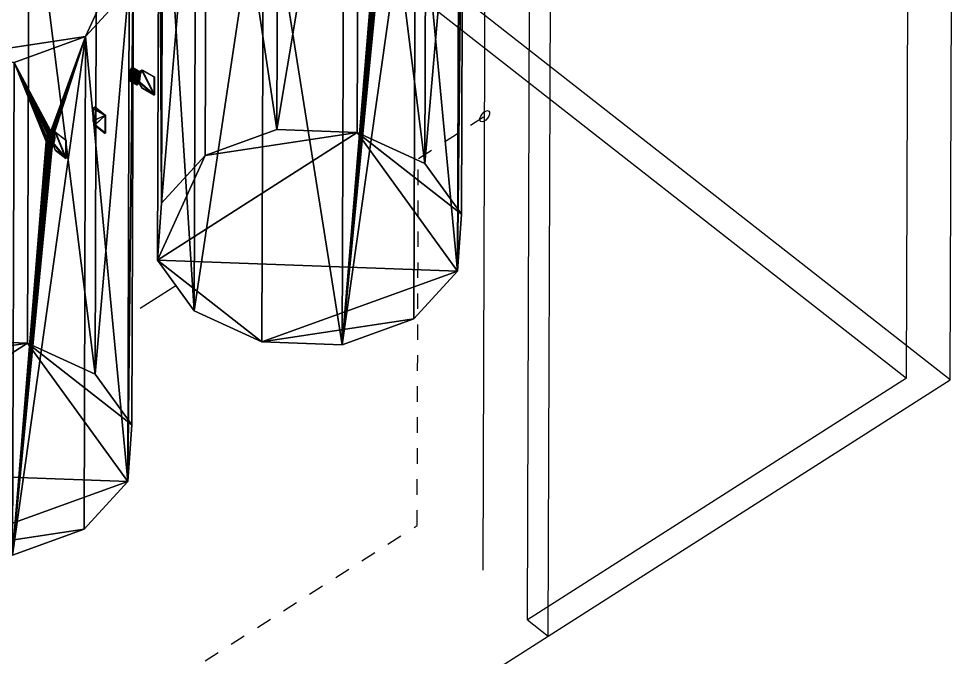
# Model space of a CAD drawing. Extents: x 268 to 383, y 668 to 793.
# Drawn here: x 277.53 to 283.56, y 673.89 to 678.02 of the extents above; entities that cross this region are included whole.
import ezdxf

# ---------------------------------------------------------------- set-up
doc = ezdxf.new("R2010")
doc.units = 0
doc.header["$LTSCALE"] = 0.5
doc.header["$MEASUREMENT"] = 0
doc.linetypes.add('HIDDEN', pattern=[0.375, 0.25, -0.125])
doc.layers.get('0').update_dxf_attribs({"linetype": 'CONTINUOUS'})
for name, color, linetype in [('P02', 1, 'CONTINUOUS'), ('P03', 5, 'CONTINUOUS'), ('P04', 7, 'CONTINUOUS')]:
    doc.layers.add(name, color=color, linetype=linetype)

# ---------------------------------------------------------------- blocks, each defined once
blk = doc.blocks.new('*U51')
at = {"color": 3}
mesh = blk.add_polyface(dxfattribs=at)
corners = [(7.3357, 3.9315), (5.9639, 4.2991), (5.9639, 2.5597), (6.9681, 2.5597), (5.4618, 3.4294), (6.9681, 4.2991), (7.4702, 3.4294), (7.3357, 2.9273), (6.466, 2.4252), (5.5963, 2.9273), (5.5963, 3.9315), (6.466, 4.4336)]
mesh.append_faces([[corners[k] for k in face] for face in [(3, 6, 7), (2, 3, 8), (4, 2, 9), (1, 4, 10), (5, 1, 11)]], dxfattribs={"vtx0": -1, "color": 3})
mesh.append_faces([[corners[k] for k in face] for face in [(0, 1, 5)]], dxfattribs={"vtx0": -1, "vtx1": -1, "color": 3})
mesh.append_faces([[corners[k] for k in face] for face in [(0, 2, 1), (2, 0, 3), (1, 2, 4)]], dxfattribs={"vtx0": -1, "vtx1": -1, "vtx2": -1, "color": 3})
mesh.append_faces([[corners[k] for k in face] for face in [(3, 0, 6)]], dxfattribs={"vtx0": -1, "vtx2": -1, "color": 3})
mesh = blk.add_polyface(dxfattribs=at)
corners = [(6.9681, 4.2991, 4.5), (5.4618, 3.4294, 4.5), (6.9681, 2.5597, 4.5), (5.9639, 2.5597, 4.5), (5.9639, 4.2991, 4.5), (7.4702, 3.4294, 4.5), (7.3357, 2.9273, 4.5), (6.466, 2.4252, 4.5), (5.5963, 2.9273, 4.5), (5.5963, 3.9315, 4.5), (6.466, 4.4336, 4.5), (7.3357, 3.9315, 4.5)]
mesh.append_faces([[corners[k] for k in face] for face in [(0, 1, 2), (1, 3, 2), (0, 4, 1), (2, 5, 0)]], dxfattribs={"vtx0": -1, "vtx1": -1, "vtx2": -1, "color": 3})
mesh.append_faces([[corners[k] for k in face] for face in [(2, 6, 5), (3, 7, 2), (1, 8, 3), (4, 9, 1), (0, 10, 4), (5, 11, 0)]], dxfattribs={"vtx2": -1, "color": 3})
mesh = blk.add_polyface(dxfattribs=at)
corners = [(7.4702, 3.4294, 4.5), (7.3357, 3.9315), (7.3357, 3.9315, 4.5), (7.4702, 3.4294), (6.9681, 4.2991, 4.5), (6.9681, 4.2991), (6.466, 4.4336), (6.466, 4.4336, 4.5), (5.9639, 4.2991), (5.9639, 4.2991, 4.5), (5.5963, 3.9315), (5.5963, 3.9315, 4.5), (5.4618, 3.4294, 4.5), (5.4618, 3.4294), (5.5963, 2.9273), (5.5963, 2.9273, 4.5), (5.9639, 2.5597), (5.9639, 2.5597, 4.5), (6.466, 2.4252), (6.466, 2.4252, 4.5), (6.9681, 2.5597, 4.5), (6.9681, 2.5597), (7.3357, 2.9273), (7.3357, 2.9273, 4.5), (7.4299, 3.1476, 3.7922), (7.4315, 3.1533, 3.7938), (7.4292, 3.1452, 3.7904), (7.4331, 3.159, 3.7922), (7.4338, 3.1614, 3.7904), (7.4271, 3.1382, 3.7813), (7.4263, 3.1356, 3.776), (7.4357, 3.1684, 3.7813), (7.4364, 3.171, 3.776), (7.4378, 3.1762, 3.7579), (7.4383, 3.1783, 3.7332), (7.4378, 3.1762, 3.7085), (7.4247, 3.1304, 3.7579), (7.424, 3.1283, 3.7332), (7.4364, 3.171, 3.6904), (7.4357, 3.1684, 3.6851), (7.4338, 3.1614, 3.676), (7.4331, 3.159, 3.6742), (7.4315, 3.1533, 3.6726), (7.4299, 3.1476, 3.6742), (7.4292, 3.1452, 3.676), (7.4271, 3.1382, 3.6851), (7.4263, 3.1356, 3.6904), (7.4247, 3.1304, 3.7085)]
mesh.append_faces([[corners[k] for k in face] for face in [(0, 1, 2), (9, 10, 11), (17, 18, 19)]], dxfattribs={"vtx0": -1, "color": 3})
mesh.append_faces([[corners[k] for k in face] for face in [(34, 22, 0)]], dxfattribs={"vtx0": -1, "vtx1": -1, "vtx2": -1, "color": 3})
mesh.append_faces([[corners[k] for k in face] for face in [(23, 24, 25), (23, 26, 24), (23, 29, 26), (23, 30, 29), (28, 0, 23), (23, 36, 30), (23, 37, 36), (47, 23, 22)]], dxfattribs={"vtx0": -1, "vtx2": -1, "color": 3})
mesh.append_faces([[corners[k] for k in face] for face in [(2, 1, 4), (11, 10, 12), (19, 18, 20)]], dxfattribs={"vtx1": -1, "color": 3})
mesh.append_faces([[corners[k] for k in face] for face in [(25, 27, 23), (27, 28, 23), (28, 31, 0), (31, 32, 0), (32, 33, 0), (33, 34, 0), (34, 35, 22), (35, 38, 22), (38, 39, 22), (39, 40, 22), (40, 41, 22), (41, 42, 22), (42, 43, 22), (43, 44, 22), (44, 45, 22), (45, 46, 22), (46, 47, 22), (47, 37, 23)]], dxfattribs={"vtx1": -1, "vtx2": -1, "color": 3})
mesh.append_faces([[corners[k] for k in face] for face in [(0, 3, 1), (1, 5, 4), (4, 5, 6), (6, 7, 4), (6, 8, 9), (9, 7, 6), (9, 8, 10), (10, 13, 12), (12, 13, 14), (14, 15, 12), (14, 16, 17), (17, 15, 14), (17, 16, 18), (18, 21, 20), (20, 21, 22), (22, 23, 20), (22, 3, 0)]], dxfattribs={"vtx2": -1, "color": 3})
mesh = blk.add_polyface(dxfattribs=at)
corners = [(7.4028, 3.9651, 3.7085), (7.3536, 3.9565, 3.7085), (7.3532, 3.9585, 3.7332), (7.4025, 3.9672, 3.7332), (7.3536, 3.9565, 3.7579), (7.4028, 3.9651, 3.7579)]
mesh.append_faces([[corners[k] for k in face] for face in [(0, 1, 2), (2, 3, 0), (2, 4, 5), (5, 3, 2)]], dxfattribs={"vtx2": -1, "color": 3})
mesh = blk.add_polyface(dxfattribs=at)
corners = [(7.3602, 3.919, 3.6851), (7.3536, 3.9565, 3.7085), (7.3585, 3.9283, 3.7922), (7.3615, 3.9113, 3.7579), (7.3549, 3.9488, 3.7813), (7.3566, 3.9395, 3.6742), (7.3615, 3.9113, 3.7085), (7.3602, 3.919, 3.7813), (7.3566, 3.9395, 3.7922), (7.3536, 3.9565, 3.7579), (7.3549, 3.9488, 3.6851), (7.3585, 3.9283, 3.6742), (7.3606, 3.9165, 3.6904), (7.3619, 3.9093, 3.7332), (7.3606, 3.9165, 3.776), (7.359, 3.9259, 3.7904), (7.3576, 3.9339, 3.7938), (7.3562, 3.9419, 3.7904), (7.3545, 3.9513, 3.776), (7.3532, 3.9585, 3.7332), (7.3545, 3.9513, 3.6904), (7.3562, 3.9419, 3.676), (7.3576, 3.9339, 3.6726), (7.359, 3.9259, 3.676)]
mesh.append_faces([[corners[k] for k in face] for face in [(6, 0, 12), (3, 6, 13), (7, 3, 14), (2, 7, 15), (8, 2, 16), (4, 8, 17), (9, 4, 18), (1, 9, 19), (10, 1, 20), (5, 10, 21), (11, 5, 22), (0, 11, 23)]], dxfattribs={"vtx0": -1, "color": 3})
mesh.append_faces([[corners[k] for k in face] for face in [(0, 2, 1), (2, 0, 3), (1, 2, 4), (0, 1, 5), (3, 0, 6), (2, 3, 7), (4, 2, 8), (1, 4, 9), (5, 1, 10), (0, 5, 11)]], dxfattribs={"vtx0": -1, "vtx1": -1, "vtx2": -1, "color": 3})
mesh = blk.add_polyface(dxfattribs=at)
corners = [(7.3545, 3.9513, 3.6904), (7.4028, 3.9651, 3.7085), (7.4037, 3.96, 3.6904), (7.3536, 3.9565, 3.7085)]
mesh.append_faces([[corners[k] for k in face] for face in [(0, 1, 2)]], dxfattribs={"vtx0": -1, "color": 3})
mesh.append_faces([[corners[k] for k in face] for face in [(0, 3, 1)]], dxfattribs={"vtx2": -1, "color": 3})
mesh = blk.add_polyface(dxfattribs=at)
corners = [(7.4028, 3.9651, 3.7579), (7.3536, 3.9565, 3.7579), (7.4037, 3.96, 3.776), (7.3545, 3.9513, 3.776)]
mesh.append_faces([[corners[k] for k in face] for face in [(0, 1, 2)]], dxfattribs={"vtx1": -1, "color": 3})
mesh.append_faces([[corners[k] for k in face] for face in [(1, 3, 2)]], dxfattribs={"vtx2": -1, "color": 3})
mesh = blk.add_polyface(dxfattribs=at)
corners = [(7.3562, 3.9419, 3.676), (7.3549, 3.9488, 3.6851), (7.4054, 3.9505, 3.676), (7.4042, 3.9574, 3.6851), (7.3545, 3.9513, 3.6904), (7.4037, 3.96, 3.6904)]
mesh.append_faces([[corners[k] for k in face] for face in [(0, 1, 2)]], dxfattribs={"vtx1": -1, "color": 3})
mesh.append_faces([[corners[k] for k in face] for face in [(1, 3, 2), (3, 1, 4), (4, 5, 3)]], dxfattribs={"vtx2": -1, "color": 3})
mesh = blk.add_polyface(dxfattribs=at)
corners = [(7.3545, 3.9513, 3.776), (7.3549, 3.9488, 3.7813), (7.4042, 3.9574, 3.7813), (7.4037, 3.96, 3.776), (7.4054, 3.9505, 3.7904), (7.3562, 3.9419, 3.7904)]
mesh.append_faces([[corners[k] for k in face] for face in [(1, 4, 2)]], dxfattribs={"vtx0": -1, "color": 3})
mesh.append_faces([[corners[k] for k in face] for face in [(0, 1, 2), (2, 3, 0), (1, 5, 4)]], dxfattribs={"vtx2": -1, "color": 3})
mesh = blk.add_polyface(dxfattribs=at)
corners = [(7.3585, 3.9283, 3.6742), (7.4078, 3.9369, 3.6742), (7.4082, 3.9346, 3.676), (7.359, 3.9259, 3.676), (7.3576, 3.9339, 3.6726), (7.4068, 3.9426, 3.6726), (7.4058, 3.9482, 3.6742), (7.3566, 3.9395, 3.6742), (7.3562, 3.9419, 3.676), (7.4054, 3.9505, 3.676)]
mesh.append_faces([[corners[k] for k in face] for face in [(1, 4, 5)]], dxfattribs={"vtx0": -1, "color": 3})
mesh.append_faces([[corners[k] for k in face] for face in [(5, 4, 6)]], dxfattribs={"vtx1": -1, "color": 3})
mesh.append_faces([[corners[k] for k in face] for face in [(0, 1, 2), (2, 3, 0), (1, 0, 4), (4, 7, 6), (6, 7, 8), (8, 9, 6)]], dxfattribs={"vtx2": -1, "color": 3})
mesh = blk.add_polyface(dxfattribs=at)
corners = [(7.3562, 3.9419, 3.7904), (7.3566, 3.9395, 3.7922), (7.4058, 3.9482, 3.7922), (7.4054, 3.9505, 3.7904), (7.3576, 3.9339, 3.7938), (7.4068, 3.9426, 3.7938), (7.4078, 3.9369, 3.7922), (7.3585, 3.9283, 3.7922), (7.359, 3.9259, 3.7904), (7.4082, 3.9346, 3.7904)]
mesh.append_faces([[corners[k] for k in face] for face in [(2, 4, 5)]], dxfattribs={"vtx0": -1, "color": 3})
mesh.append_faces([[corners[k] for k in face] for face in [(5, 4, 6)]], dxfattribs={"vtx1": -1, "color": 3})
mesh.append_faces([[corners[k] for k in face] for face in [(0, 1, 2), (2, 3, 0), (2, 1, 4), (4, 7, 6), (6, 7, 8), (8, 9, 6)]], dxfattribs={"vtx2": -1, "color": 3})
mesh = blk.add_polyface(dxfattribs=at)
corners = [(7.4082, 3.9346, 3.7904), (7.359, 3.9259, 3.7904), (7.4094, 3.9277, 3.7813), (7.3602, 3.919, 3.7813), (7.3606, 3.9165, 3.776), (7.4099, 3.9252, 3.776)]
mesh.append_faces([[corners[k] for k in face] for face in [(0, 1, 2)]], dxfattribs={"vtx1": -1, "color": 3})
mesh.append_faces([[corners[k] for k in face] for face in [(1, 3, 2), (2, 3, 4), (4, 5, 2)]], dxfattribs={"vtx2": -1, "color": 3})
mesh = blk.add_polyface(dxfattribs=at)
corners = [(7.3602, 3.919, 3.6851), (7.4094, 3.9277, 3.6851), (7.4099, 3.9252, 3.6904), (7.3606, 3.9165, 3.6904), (7.4082, 3.9346, 3.676), (7.359, 3.9259, 3.676)]
mesh.append_faces([[corners[k] for k in face] for face in [(0, 4, 1)]], dxfattribs={"vtx0": -1, "color": 3})
mesh.append_faces([[corners[k] for k in face] for face in [(0, 1, 2), (2, 3, 0), (0, 5, 4)]], dxfattribs={"vtx2": -1, "color": 3})
mesh = blk.add_polyface(dxfattribs=at)
corners = [(7.3606, 3.9165, 3.776), (7.4108, 3.92, 3.7579), (7.4099, 3.9252, 3.776), (7.3615, 3.9113, 3.7579)]
mesh.append_faces([[corners[k] for k in face] for face in [(0, 1, 2)]], dxfattribs={"vtx0": -1, "color": 3})
mesh.append_faces([[corners[k] for k in face] for face in [(0, 3, 1)]], dxfattribs={"vtx2": -1, "color": 3})
mesh = blk.add_polyface(dxfattribs=at)
corners = [(7.4108, 3.92, 3.7085), (7.3615, 3.9113, 3.7085), (7.4099, 3.9252, 3.6904), (7.3606, 3.9165, 3.6904)]
mesh.append_faces([[corners[k] for k in face] for face in [(0, 1, 2)]], dxfattribs={"vtx1": -1, "color": 3})
mesh.append_faces([[corners[k] for k in face] for face in [(1, 3, 2)]], dxfattribs={"vtx2": -1, "color": 3})
mesh = blk.add_polyface(dxfattribs=at)
corners = [(7.4111, 3.9179, 3.7332), (7.3619, 3.9093, 3.7332), (7.3615, 3.9113, 3.7085), (7.4108, 3.92, 3.7085), (7.3615, 3.9113, 3.7579), (7.4108, 3.92, 3.7579)]
mesh.append_faces([[corners[k] for k in face] for face in [(0, 1, 2), (2, 3, 0), (4, 1, 0), (0, 5, 4)]], dxfattribs={"vtx2": -1, "color": 3})
mesh = blk.add_polyface(dxfattribs=at)
corners = [(7.4042, 3.9574, 3.7813), (7.4108, 3.92, 3.7579), (7.4058, 3.9482, 3.6742), (7.4028, 3.9651, 3.7085), (7.4094, 3.9277, 3.6851), (7.4078, 3.9369, 3.7922), (7.4028, 3.9651, 3.7579), (7.4042, 3.9574, 3.6851), (7.4078, 3.9369, 3.6742), (7.4108, 3.92, 3.7085), (7.4094, 3.9277, 3.7813), (7.4058, 3.9482, 3.7922), (7.4037, 3.96, 3.776), (7.4025, 3.9672, 3.7332), (7.4037, 3.96, 3.6904), (7.4054, 3.9505, 3.676), (7.4068, 3.9426, 3.6726), (7.4082, 3.9346, 3.676), (7.4099, 3.9252, 3.6904), (7.4111, 3.9179, 3.7332), (7.4099, 3.9252, 3.776), (7.4082, 3.9346, 3.7904), (7.4068, 3.9426, 3.7938), (7.4054, 3.9505, 3.7904)]
mesh.append_faces([[corners[k] for k in face] for face in [(0, 1, 2), (2, 3, 0), (1, 4, 2), (0, 5, 1), (3, 6, 0), (2, 7, 3), (4, 8, 2), (1, 9, 4), (5, 10, 1), (0, 11, 5)]], dxfattribs={"vtx0": -1, "vtx1": -1, "vtx2": -1, "color": 3})
mesh.append_faces([[corners[k] for k in face] for face in [(6, 12, 0), (3, 13, 6), (7, 14, 3), (2, 15, 7), (8, 16, 2), (4, 17, 8), (9, 18, 4), (1, 19, 9), (10, 20, 1), (5, 21, 10), (11, 22, 5), (0, 23, 11)]], dxfattribs={"vtx2": -1, "color": 3})
mesh = blk.add_polyface(dxfattribs=at)
corners = [(7.54, 3.9682, 3.66), (7.4064, 3.9447, 3.7082), (7.4398, 3.9505, 3.8242), (7.54, 3.9682, 3.8242), (7.4064, 3.9447, 3.776), (7.4398, 3.9505, 3.66)]
mesh.append_faces([[corners[k] for k in face] for face in [(0, 1, 2)]], dxfattribs={"vtx0": -1, "vtx1": -1, "vtx2": -1, "color": 3})
mesh.append_faces([[corners[k] for k in face] for face in [(2, 3, 0), (1, 4, 2), (0, 5, 1)]], dxfattribs={"vtx2": -1, "color": 3})
mesh = blk.add_polyface(dxfattribs=at)
corners = [(7.407, 3.9413, 3.7082), (7.5405, 3.9648, 3.66), (7.4404, 3.9472, 3.8242), (7.4404, 3.9472, 3.66), (7.407, 3.9413, 3.776), (7.5405, 3.9648, 3.8242)]
mesh.append_faces([[corners[k] for k in face] for face in [(0, 1, 2)]], dxfattribs={"vtx0": -1, "vtx1": -1, "vtx2": -1, "color": 3})
mesh.append_faces([[corners[k] for k in face] for face in [(0, 3, 1), (2, 4, 0), (1, 5, 2)]], dxfattribs={"vtx2": -1, "color": 3})
mesh = blk.add_polyface(dxfattribs=at)
corners = [(7.5885, 3.4987, 3.8242), (7.4868, 3.4987, 3.66), (7.4678, 3.4987, 3.7972), (7.4868, 3.4987, 3.8242), (7.4678, 3.4987, 3.687), (7.5885, 3.4987, 3.66)]
mesh.append_faces([[corners[k] for k in face] for face in [(0, 1, 2)]], dxfattribs={"vtx0": -1, "vtx1": -1, "vtx2": -1, "color": 3})
mesh.append_faces([[corners[k] for k in face] for face in [(2, 3, 0), (1, 4, 2), (0, 5, 1)]], dxfattribs={"vtx2": -1, "color": 3})
mesh = blk.add_polyface(dxfattribs=at)
corners = [(7.468, 3.4953, 3.6867), (7.4868, 3.4953, 3.66), (7.5885, 3.4953, 3.8242), (7.468, 3.4953, 3.7975), (7.4868, 3.4953, 3.8242), (7.5885, 3.4953, 3.66)]
mesh.append_faces([[corners[k] for k in face] for face in [(2, 3, 0)]], dxfattribs={"vtx0": -1, "vtx2": -1, "color": 3})
mesh.append_faces([[corners[k] for k in face] for face in [(0, 1, 2)]], dxfattribs={"vtx1": -1, "vtx2": -1, "color": 3})
mesh.append_faces([[corners[k] for k in face] for face in [(2, 4, 3), (1, 5, 2)]], dxfattribs={"vtx2": -1, "color": 3})
mesh = blk.add_polyface(dxfattribs=at)
corners = [(7.4292, 3.1452, 3.7904), (7.4271, 3.1382, 3.7813), (7.4529, 3.1452, 3.7904), (7.4529, 3.1382, 3.7813), (7.4263, 3.1356, 3.776), (7.4529, 3.1356, 3.776)]
mesh.append_faces([[corners[k] for k in face] for face in [(0, 1, 2)]], dxfattribs={"vtx1": -1, "color": 3})
mesh.append_faces([[corners[k] for k in face] for face in [(1, 3, 2), (3, 1, 4), (4, 5, 3)]], dxfattribs={"vtx2": -1, "color": 3})
mesh = blk.add_polyface(dxfattribs=at)
corners = [(7.4263, 3.1356, 3.6904), (7.4271, 3.1382, 3.6851), (7.4529, 3.1382, 3.6851), (7.4529, 3.1356, 3.6904), (7.4292, 3.1452, 3.676), (7.4529, 3.1452, 3.676)]
mesh.append_faces([[corners[k] for k in face] for face in [(2, 4, 5)]], dxfattribs={"vtx0": -1, "color": 3})
mesh.append_faces([[corners[k] for k in face] for face in [(0, 1, 2), (2, 3, 0), (2, 1, 4)]], dxfattribs={"vtx2": -1, "color": 3})
mesh = blk.add_polyface(dxfattribs=at)
corners = [(7.4299, 3.1476, 3.6742), (7.4529, 3.1476, 3.6742), (7.4529, 3.1452, 3.676), (7.4292, 3.1452, 3.676), (7.4315, 3.1533, 3.6726), (7.4529, 3.1533, 3.6726), (7.4529, 3.159, 3.6742), (7.4331, 3.159, 3.6742), (7.4338, 3.1614, 3.676), (7.4529, 3.1614, 3.676)]
mesh.append_faces([[corners[k] for k in face] for face in [(1, 4, 5)]], dxfattribs={"vtx0": -1, "color": 3})
mesh.append_faces([[corners[k] for k in face] for face in [(5, 4, 6)]], dxfattribs={"vtx1": -1, "color": 3})
mesh.append_faces([[corners[k] for k in face] for face in [(0, 1, 2), (2, 3, 0), (1, 0, 4), (4, 7, 6), (6, 7, 8), (8, 9, 6)]], dxfattribs={"vtx2": -1, "color": 3})
mesh = blk.add_polyface(dxfattribs=at)
corners = [(7.4331, 3.159, 3.7922), (7.4529, 3.159, 3.7922), (7.4529, 3.1614, 3.7904), (7.4338, 3.1614, 3.7904), (7.4315, 3.1533, 3.7938), (7.4529, 3.1533, 3.7938), (7.4529, 3.1476, 3.7922), (7.4299, 3.1476, 3.7922), (7.4292, 3.1452, 3.7904), (7.4529, 3.1452, 3.7904)]
mesh.append_faces([[corners[k] for k in face] for face in [(1, 4, 5)]], dxfattribs={"vtx0": -1, "color": 3})
mesh.append_faces([[corners[k] for k in face] for face in [(5, 4, 6)]], dxfattribs={"vtx1": -1, "color": 3})
mesh.append_faces([[corners[k] for k in face] for face in [(0, 1, 2), (2, 3, 0), (1, 0, 4), (4, 7, 6), (6, 7, 8), (8, 9, 6)]], dxfattribs={"vtx2": -1, "color": 3})
mesh = blk.add_polyface(dxfattribs=at)
corners = [(7.4529, 3.1614, 3.676), (7.4338, 3.1614, 3.676), (7.4529, 3.1684, 3.6851), (7.4357, 3.1684, 3.6851), (7.4364, 3.171, 3.6904), (7.4529, 3.171, 3.6904)]
mesh.append_faces([[corners[k] for k in face] for face in [(0, 1, 2)]], dxfattribs={"vtx1": -1, "color": 3})
mesh.append_faces([[corners[k] for k in face] for face in [(1, 3, 2), (2, 3, 4), (4, 5, 2)]], dxfattribs={"vtx2": -1, "color": 3})
mesh = blk.add_polyface(dxfattribs=at)
corners = [(7.4364, 3.171, 3.776), (7.4357, 3.1684, 3.7813), (7.4529, 3.1684, 3.7813), (7.4529, 3.171, 3.776), (7.4338, 3.1614, 3.7904), (7.4529, 3.1614, 3.7904)]
mesh.append_faces([[corners[k] for k in face] for face in [(2, 4, 5)]], dxfattribs={"vtx0": -1, "color": 3})
mesh.append_faces([[corners[k] for k in face] for face in [(0, 1, 2), (2, 3, 0), (2, 1, 4)]], dxfattribs={"vtx2": -1, "color": 3})
mesh = blk.add_polyface(dxfattribs=at)
corners = [(7.4529, 3.171, 3.6904), (7.4378, 3.1762, 3.7085), (7.4529, 3.1762, 3.7085), (7.4364, 3.171, 3.6904)]
mesh.append_faces([[corners[k] for k in face] for face in [(0, 1, 2)]], dxfattribs={"vtx0": -1, "color": 3})
mesh.append_faces([[corners[k] for k in face] for face in [(0, 3, 1)]], dxfattribs={"vtx2": -1, "color": 3})
mesh = blk.add_polyface(dxfattribs=at)
corners = [(7.4529, 3.1762, 3.7579), (7.4378, 3.1762, 3.7579), (7.4529, 3.171, 3.776), (7.4364, 3.171, 3.776)]
mesh.append_faces([[corners[k] for k in face] for face in [(0, 1, 2)]], dxfattribs={"vtx1": -1, "color": 3})
mesh.append_faces([[corners[k] for k in face] for face in [(1, 3, 2)]], dxfattribs={"vtx2": -1, "color": 3})
mesh = blk.add_polyface(dxfattribs=at)
corners = [(7.4378, 3.1762, 3.7085), (7.4383, 3.1783, 3.7332), (7.4529, 3.1783, 3.7332), (7.4529, 3.1762, 3.7085), (7.4378, 3.1762, 3.7579), (7.4529, 3.1762, 3.7579)]
mesh.append_faces([[corners[k] for k in face] for face in [(0, 1, 2), (2, 3, 0), (1, 4, 5), (5, 2, 1)]], dxfattribs={"vtx2": -1, "color": 3})
mesh = blk.add_polyface(dxfattribs=at)
corners = [(7.4529, 3.1533, 3.7938), (7.4529, 3.1356, 3.6904), (7.4529, 3.171, 3.6904), (7.4529, 3.1533, 3.6726), (7.4529, 3.1356, 3.776), (7.4529, 3.171, 3.776), (7.4529, 3.1614, 3.676), (7.4529, 3.1452, 3.676), (7.4529, 3.1283, 3.7332), (7.4529, 3.1452, 3.7904), (7.4529, 3.1614, 3.7904), (7.4529, 3.1783, 3.7332), (7.4529, 3.1762, 3.7085), (7.4529, 3.1684, 3.6851), (7.4529, 3.159, 3.6742), (7.4529, 3.1476, 3.6742), (7.4529, 3.1382, 3.6851), (7.4529, 3.1304, 3.7085), (7.4529, 3.1304, 3.7579), (7.4529, 3.1382, 3.7813), (7.4529, 3.1476, 3.7922), (7.4529, 3.159, 3.7922), (7.4529, 3.1684, 3.7813), (7.4529, 3.1762, 3.7579)]
mesh.append_faces([[corners[k] for k in face] for face in [(0, 1, 2), (1, 3, 2), (0, 4, 1), (2, 5, 0), (3, 6, 2), (1, 7, 3), (4, 8, 1), (0, 9, 4), (5, 10, 0), (2, 11, 5)]], dxfattribs={"vtx0": -1, "vtx1": -1, "vtx2": -1, "color": 3})
mesh.append_faces([[corners[k] for k in face] for face in [(2, 12, 11), (6, 13, 2), (3, 14, 6), (7, 15, 3), (1, 16, 7), (8, 17, 1), (4, 18, 8), (9, 19, 4), (0, 20, 9), (10, 21, 0), (5, 22, 10), (11, 23, 5)]], dxfattribs={"vtx2": -1, "color": 3})
mesh = blk.add_polyface(dxfattribs=at)
corners = [(7.5885, 3.1555, 3.66), (7.4529, 3.1555, 3.7082), (7.4868, 3.1555, 3.8242), (7.5885, 3.1555, 3.8242), (7.4529, 3.1555, 3.776), (7.4868, 3.1555, 3.66)]
mesh.append_faces([[corners[k] for k in face] for face in [(0, 1, 2)]], dxfattribs={"vtx0": -1, "vtx1": -1, "vtx2": -1, "color": 3})
mesh.append_faces([[corners[k] for k in face] for face in [(2, 3, 0), (1, 4, 2), (0, 5, 1)]], dxfattribs={"vtx2": -1, "color": 3})
mesh = blk.add_polyface(dxfattribs=at)
corners = [(7.4529, 3.1521, 3.7082), (7.5885, 3.1521, 3.66), (7.4868, 3.1521, 3.8242), (7.4868, 3.1521, 3.66), (7.4529, 3.1521, 3.776), (7.5885, 3.1521, 3.8242)]
mesh.append_faces([[corners[k] for k in face] for face in [(0, 1, 2)]], dxfattribs={"vtx0": -1, "vtx1": -1, "vtx2": -1, "color": 3})
mesh.append_faces([[corners[k] for k in face] for face in [(0, 3, 1), (2, 4, 0), (1, 5, 2)]], dxfattribs={"vtx2": -1, "color": 3})
mesh = blk.add_polyface(dxfattribs=at)
corners = [(7.4529, 3.1283, 3.7332), (7.424, 3.1283, 3.7332), (7.4247, 3.1304, 3.7085), (7.4529, 3.1304, 3.7085), (7.4529, 3.1304, 3.7579), (7.4247, 3.1304, 3.7579)]
mesh.append_faces([[corners[k] for k in face] for face in [(0, 1, 2), (2, 3, 0), (1, 0, 4), (4, 5, 1)]], dxfattribs={"vtx2": -1, "color": 3})
mesh = blk.add_polyface(dxfattribs=at)
corners = [(7.4529, 3.1356, 3.776), (7.4247, 3.1304, 3.7579), (7.4529, 3.1304, 3.7579), (7.4263, 3.1356, 3.776)]
mesh.append_faces([[corners[k] for k in face] for face in [(0, 1, 2)]], dxfattribs={"vtx0": -1, "color": 3})
mesh.append_faces([[corners[k] for k in face] for face in [(0, 3, 1)]], dxfattribs={"vtx2": -1, "color": 3})
mesh = blk.add_polyface(dxfattribs=at)
corners = [(7.4529, 3.1304, 3.7085), (7.4247, 3.1304, 3.7085), (7.4529, 3.1356, 3.6904), (7.4263, 3.1356, 3.6904)]
mesh.append_faces([[corners[k] for k in face] for face in [(0, 1, 2)]], dxfattribs={"vtx1": -1, "color": 3})
mesh.append_faces([[corners[k] for k in face] for face in [(1, 3, 2)]], dxfattribs={"vtx2": -1, "color": 3})
blk = doc.blocks.new('*U44')
at = {"color": 3}
for p, q in [((10.2007, 12.1103), (3.2067, 12.1103)), ((10.2007, 8.6103), (10.2007, 12.1103)), ((10.2007, 12.1103), (10.2007, 12.1103, 6)), ((3.4067, 11.9103), (10.0007, 11.9103)), ((10.0007, 11.9103), (10.0007, 8.6103)), ((10.0007, 11.9103), (10.0007, 11.9103, 6)), ((10.0007, 8.6103), (10.2007, 8.6103)), ((10.0007, 8.6103), (10.0007, 8.6103, 6)), ((10.2007, 8.6103), (10.2007, 8.6103, 6))]:
    blk.add_line(p, q, dxfattribs=at)
blk = doc.blocks.new('2')
at = {"layer": 'P03', "extrusion": (0.002275, 0.707103, 0.707107), "elevation": -22.5}
blk.add_lwpolyline([(74, 14.156), (28.308, 64.437), (-27.198, 13.998)], dxfattribs=at)
at = {"layer": 'P04', "color": 5, "extrusion": (0.670836, -0.525474, 0.523313), "elevation": 15.494}
blk.add_lwpolyline([(-2.901, -34.733), (39.547, 28.385)], dxfattribs=at)
at = {"layer": 'P04', "color": 5, "linetype": 'HIDDEN', "extrusion": (0.670836, -0.525474, 0.523313), "elevation": 15.494}
blk.add_lwpolyline([(15.442, 2.904), (20.241, -0.323)], dxfattribs=at)
at = {"layer": 'P04', "color": 5, "linetype": 'HIDDEN', "extrusion": (-0.741602, -0.473162, 0.475546), "elevation": -11.193}
blk.add_lwpolyline([(25.839, -8.869), (5.894, 18.081)], dxfattribs=at)
at = {"layer": 'P04', "color": 5, "extrusion": (0.002275, 0.707103, 0.707107), "elevation": -22.5}
blk.add_lwpolyline([(-0.761, -15.835), (-3.073, -17.936)], dxfattribs=at)
at = {"layer": 'P04', "color": 5, "linetype": 'HIDDEN', "extrusion": (0.002275, 0.707103, 0.707107), "elevation": -22.5}
blk.add_lwpolyline([(60.662, 11.667), (28.612, 46.936), (-18.704, 3.939)], dxfattribs=at)
at = {"layer": 'P04', "color": 5, "extrusion": (0.670836, -0.525474, 0.523313)}
blk.add_circle((20.241, -0.323, 15.494), 0.424, dxfattribs=at)
at = {"layer": 'P04', "color": 3, "extrusion": (0.002275, 0.707103, 0.707107), "xscale": 10, "yscale": 10, "zscale": 10, "rotation": 132.2621201352395}
blk.add_blockref('*U44', (105.127, -3.589, -22.5), dxfattribs=at)
at = {"layer": 'P04', "extrusion": (0.002275, 0.707103, 0.707107), "xscale": 10, "yscale": 10, "zscale": 10, "rotation": 132.2621201352395}
for p in [(57.169, -47.169, -22.5), (78.43, -27.849, -22.5)]:
    blk.add_blockref('*U51', p, dxfattribs=at)

msp = doc.modelspace()

# ---------------------------------------------------------------- block references
at = {"layer": 'P02', "xscale": 0.09999999999990905, "yscale": 0.1000000000000227, "zscale": 0.1}
msp.add_blockref('2', (278.2373, 676.6205), dxfattribs=at)

doc.saveas('drawing.dxf')
